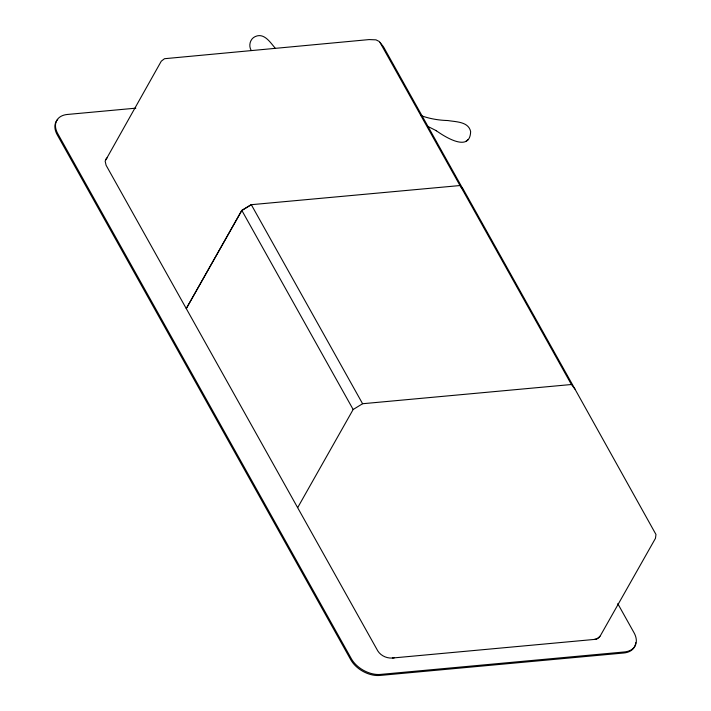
<?xml version="1.0" encoding="UTF-8"?>
<svg xmlns="http://www.w3.org/2000/svg" width="711" height="711" viewBox="0 0 711 711"><rect width="100%" height="100%" fill="white"/><g stroke="black" fill="none" stroke-linecap="round" stroke-linejoin="round"><path stroke-width="1.07" d="M380.047 42.536L459.999 185.544L463.51 190.05L383.451 46.739L379.301 41.514L375.986 39.852L369.151 39.576L164.49 58.711L161.264 61.199L105.148 161.113L106.09 165.263L377.772 650.894C380.749 655.658 386.517 658.35 392.072 658.057L594.458 639.42A11.705 7.599 29.5 0 0 599.88 636.238M297.713 507.583L353.154 409.5L362.592 403.732L571.404 384.509L574.95 389.077L655.969 534.485L655.462 538.334L599.96 636.434L596.742 638.922L594.36 639.429M362.592 403.732L251.303 204.697L241.856 210.456L186.282 308.556L241.713 210.474L251.161 204.706L460.159 185.527L462.55 188.575M427.595 126.291L436.394 130.735L435.976 130.495C444.828 136.841 470.015 152.874 470.638 131.544C468.442 121.51 455.947 121.945 447.868 120.541C438.767 120.292 429.684 118.773 421.116 115.653M105.77 159.3L107.077 157.824M465.829 141.427L468.149 139.596M135.837 108.161L67.412 114.462A23.401 15.198 29.5 0 0 57.787 133.704L351.358 658.75A23.401 15.198 29.5 0 0 380.501 674.419L624.391 651.96A23.401 15.198 29.5 0 0 634.016 632.719L617.77 603.657M460.159 185.527L571.404 384.509M463.634 189.944L574.95 389.077M275.077 48.019C270.171 42.278 264.065 32.502 255.222 36.572C250.023 38.812 248.281 45.904 251.303 50.561M462.408 188.593L463.51 190.05M241.856 210.456L353.154 409.5M394.178 657.862A11.705 7.599 29.5 0 1 392.419 657.888M57.707 119.43A23.401 15.198 29.5 0 0 57.2 134.734L350.781 659.781A23.401 15.198 29.5 0 0 379.914 675.45L623.814 652.991A23.401 15.198 29.5 0 0 635.714 642.717"/></g></svg>
